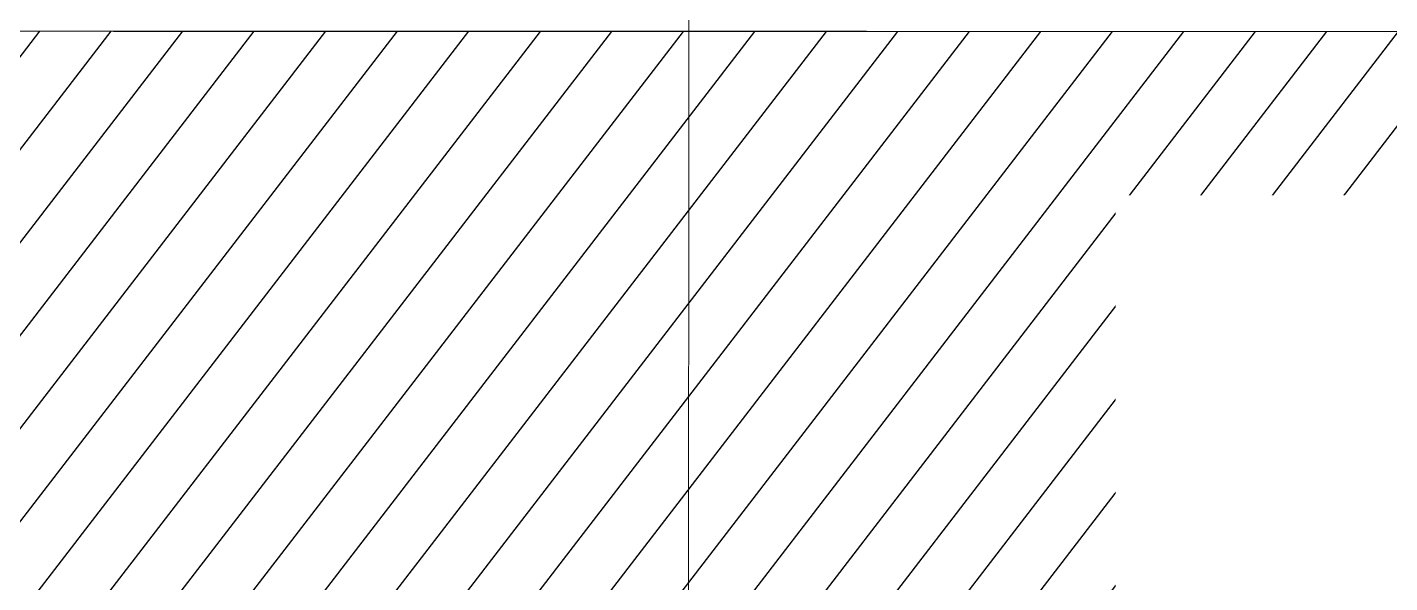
# Model space of a CAD drawing. Header units: centimetres. Extents: x -6122352 to 7132207, y -1694241 to 1947892.
# Drawn here: x 153203 to 159213, y -115435 to -112984 of the extents above; entities that cross this region are included whole.
import ezdxf

# ---------------------------------------------------------------- set-up
doc = ezdxf.new("R2010")
doc.units = ezdxf.units.CM
doc.header["$MEASUREMENT"] = 0
doc.linetypes.add('2. HG-ST XR COL 3A (5V 7V 9V 11V - GF (4M & 5D-E)$0$HIDDEN', pattern=[0.375, 0.25, -0.125])
doc.linetypes.add('DASHED2', pattern=[0.375, 0.25, -0.125])
for name, color, linetype, lineweight in [('23585-XR-AR-DAMAC PLOT LIMITS$0$1-Mid units', 41, 'Continuous', 5), ('@ Foundations', 4, 'DASHED2', 50), ('A-ANNO-TEXT', 3, 'Continuous', 25), ('XR-AR-MID-SETTING OUT FOR MASTER$0$23585-XR-AR-MID-GROUND FLOOR$0$$A-GLAZ-WNDO', 232, 'Continuous', 9), ('XR-AR-MID-SETTING OUT FOR MASTER$0$23585-XR-AR-MID-GROUND FLOOR$0$A-GLAZ-SILL', 8, 'Continuous', 5), ('XR-AR-MID-SETTING OUT FOR MASTER$0$23585-XR-AR-MID-GROUND FLOOR$0$A-GLAZ-WNDO', 232, 'Continuous', 9), ('XR-AR-MID-SETTING OUT FOR MASTER$0$23585-XR-AR-MID-GROUND FLOOR$0$A-WALL', 7, 'Continuous', 30), ('XR-AR-MID-SETTING OUT FOR MASTER$0$23585-XR-AR-MID-GROUND FLOOR$0$S-COLS', 51, 'Continuous', 40)]:
    doc.layers.add(name, color=color, linetype=linetype, lineweight=lineweight)
for name, color, linetype in [('@MI-REF LAYER', 7, 'Continuous'), ('B_TH_8', 7, 'Continuous'), ('XR-AR-MID-SETTING OUT FOR MASTER$0$23585-XR-AR-MID-GROUND FLOOR$0$GS-HATCH-FLOOR TILE', 251, 'Continuous')]:
    doc.layers.add(name, color=color, linetype=linetype)

# ---------------------------------------------------------------- blocks, each defined once
blk = doc.blocks.new('23585-XR-AR-DAMAC PLOT LIMITS')
at = {"layer": '23585-XR-AR-DAMAC PLOT LIMITS$0$1-Mid units', "color": 251, "true_color": 0x636466}
for points in [[(496577.1442999998, 2768938.7085), (496581.1977000004, 2768943.132300001), (496598.8926999997, 2768926.9187), (496594.8393000001, 2768922.494899999)], [(496573.0906999996, 2768934.284700001), (496577.1442999998, 2768938.7085), (496594.8393000001, 2768922.494899999), (496590.7858999996, 2768918.0711)]]:
    blk.add_lwpolyline(points, close=True, dxfattribs=at)
blk = doc.blocks.new('A$Cf093b529')
at = {"layer": 'A-ANNO-TEXT'}
blk.add_blockref('23585-XR-AR-DAMAC PLOT LIMITS', (-495391.9901121984, -2768603.441896566), dxfattribs=at)
blk = doc.blocks.new('XR-AR-MID-SETTING OUT FOR MASTER$0$23585-XR-AR-MID-GROUND FLOOR$0$945-4P-1-101-GROUND FLOOR PLAN$0$XR-MIDDLE-GROUND FLOOR PLAN$0$A$C446944C1')
at = {"layer": 'XR-AR-MID-SETTING OUT FOR MASTER$0$23585-XR-AR-MID-GROUND FLOOR$0$A-GLAZ-SILL', "color": 252}
blk.add_line((-2.733431756496429e-07, -4.737777635455132e-05), (5.199999726377428, -4.737754352390766e-05), dxfattribs=at)
for points in [[(2.208076124545187, -0.02284434624016285), (2.208076124545187, -0.1242443462833762), (2.093846930889413, -0.07354434626176953), (2.208076124545187, -0.02284434624016285)], [(2.991923328721896, -0.02284434624016285), (2.991923328721896, -0.1242443462833762), (3.106152522144839, -0.07354434579610825), (2.991923328721896, -0.02284434624016285)]]:
    blk.add_lwpolyline(points, dxfattribs=at)
at = {"layer": 'XR-AR-MID-SETTING OUT FOR MASTER$0$23585-XR-AR-MID-GROUND FLOOR$0$A-GLAZ-WNDO', "color": 252}
for p, q in [((5.199999726610258, 0.2499526219908148), (-2.735760062932968e-07, 0.2499526222236454)), ((-2.735760062932968e-07, 0.2499526222236454), (-2.733431756496429e-07, -4.737777635455132e-05)), ((0.04999972670339048, 0.0999526223167777), (0.04999972647055984, 0.2499526219908148)), ((1.284999726805836, 0.2499526222236454), (1.284999726805836, 0.09995262185111642)), ((1.334999726619571, 0.09995262208394706), (1.334999726619571, 0.2499526222236454)), ((3.864999726880342, 0.0999526223167777), (3.864999726880342, 0.2499526224564761)), ((3.914999726694077, 0.2499526222236454), (3.914999726694077, 0.09995262185111642)), ((5.149999726563692, 0.09995262254960835), (5.149999726796523, 0.2499526222236454)), ((5.199999726610258, 0.2499526219908148), (5.199999726377428, -4.737754352390766e-05)), ((-2.733431756496429e-07, 0.09995262208394706), (2.599999726517126, 0.09995262185111642)), ((5.199999726610258, 0.0999526223167777), (2.599999726517126, 0.09995262185111642))]:
    blk.add_line(p, q, dxfattribs=at)
for points in [[(1.284999726805836, 0.1999526221770793), (0.04999972647055984, 0.1999526226427406)], [(3.914999726694077, 0.1999526221770793), (5.149999726796523, 0.1999526219442487)]]:
    blk.add_lwpolyline(points, dxfattribs=at)
for points in [[(1.224999726749957, 0.03995262226089835), (1.304999726824462, 0.03995262226089835), (1.304999726824462, 0.08995262207463384), (1.224999726517126, 0.08995262230746448)], [(2.51999972644262, 0.03995262226089835), (1.304999726824462, 0.03995262226089835), (1.304999726824462, 0.08995262207463384), (2.519999726675451, 0.08995262207463384)], [(2.599999726517126, 0.03995262226089835), (2.51999972644262, 0.03995262226089835), (2.519999726675451, 0.08995262207463384), (2.599999726517126, 0.08995262254029512)], [(2.599999726517126, 0.03995262226089835), (2.679999726591632, 0.03995262202806771), (2.679999726591632, 0.08995262254029512), (2.599999726517126, 0.08995262254029512)], [(2.679999726591632, 0.03995262202806771), (3.89499972644262, 0.039952622493729), (3.894999726675451, 0.08995262207463384), (2.679999726591632, 0.08995262254029512)], [(3.974999726749957, 0.039952622493729), (3.89499972644262, 0.039952622493729), (3.894999726675451, 0.08995262207463384), (3.974999726749957, 0.08995262230746448)]]:
    blk.add_lwpolyline(points, close=True, dxfattribs=at)
blk = doc.blocks.new('XR-AR-MID-SETTING OUT FOR MASTER$0$23585-XR-AR-MID-GROUND FLOOR$0$A$C08698786')
at = {"layer": 'XR-AR-MID-SETTING OUT FOR MASTER$0$23585-XR-AR-MID-GROUND FLOOR$0$S-COLS', "color": 252, "lineweight": 30}
blk.add_lwpolyline([(-100.1414103507996, 18727.55777406693), (-100.141410112381, 17727.55777406693), (99.85858964920044, 17727.55777430534), (99.85858988761902, 18727.55777430534)], close=True, dxfattribs=at)
blk = doc.blocks.new('XR-AR-MID-SETTING OUT FOR MASTER')
at = {"layer": 'XR-AR-MID-SETTING OUT FOR MASTER$0$23585-XR-AR-MID-GROUND FLOOR$0$A-WALL', "color": 8}
for points in [[(99.99999931454659, 19472.65428209305), (-99.99999925494194, 19472.65428256989), (-99.998236566782, 5500.00000667572), (100.0017631351948, 5500.000006198883), (99.9995484650135, 8850.141927242279), (1100.048611491919, 8850.10940027237), (1100.048611015081, 8950.109399795532), (100.03925588727, 8950.072475910187), (100.0088088810444, 10949.9982419014), (2099.951952844858, 10949.99824142456), (2099.998660355806, 9950.143901348114), (2199.988806992769, 9950.143900871277), (2200.057162195444, 11149.97698402405), (2100.075846284628, 11149.97698354721), (2100.039519578218, 11049.97698402405), (100.0088088810444, 11049.99824142456)], [(100.0000008046627, 19472.65428304672), (400.0004432499409, 19472.65428209305), (400.0004433095455, 19222.70159435272), (99.99999997019768, 19222.70159482956)]]:
    blk.add_lwpolyline(points, close=True, dxfattribs=at)
at = {"layer": 'XR-AR-MID-SETTING OUT FOR MASTER$0$23585-XR-AR-MID-GROUND FLOOR$0$$A-GLAZ-WNDO', "color": 8, "xscale": -1000, "yscale": 1000, "zscale": 1000}
blk.add_blockref('XR-AR-MID-SETTING OUT FOR MASTER$0$23585-XR-AR-MID-GROUND FLOOR$0$945-4P-1-101-GROUND FLOOR PLAN$0$XR-MIDDLE-GROUND FLOOR PLAN$0$A$C446944C1', (5600.000170022249, 19222.70166015625), dxfattribs=at)
at = {"layer": 'XR-AR-MID-SETTING OUT FOR MASTER$0$23585-XR-AR-MID-GROUND FLOOR$0$GS-HATCH-FLOOR TILE', "color": 8}
blk.add_blockref('XR-AR-MID-SETTING OUT FOR MASTER$0$23585-XR-AR-MID-GROUND FLOOR$0$A$C08698786', (-1.490116119384766e-07, 0), dxfattribs=at)
blk = doc.blocks.new('MID UNIT')
at = {"xscale": 0.001, "yscale": 0.001, "zscale": 0.001}
blk.add_blockref('XR-AR-MID-SETTING OUT FOR MASTER', (0, 0), dxfattribs=at)
blk = doc.blocks.new('TH_8')
blk.add_blockref('MID UNIT', (495838.3053798417, 2769197.479078153))
at = {"xscale": -1}
blk.add_blockref('MID UNIT', (495838.3053798425, 2769197.479078153), dxfattribs=at)
blk = doc.blocks.new('A$Ca7ad59d2')
at = {"layer": 'B_TH_8', "xscale": 1.000018136216304, "yscale": 1.000018136216304, "zscale": 1.000018136216304}
blk.add_blockref('TH_8', (-495803.6470986201, -2769248.051850634), dxfattribs=at)
blk = doc.blocks.new('A$Cac0110ba')
at = {"rotation": 227.5015136760979}
blk.add_blockref('A$Ca7ad59d2', (28.54929658252513, 57.49132066033781), dxfattribs=at)
at = {"layer": '@ Foundations', "linetype": 'DASHED2', "ltscale": 25}
blk.add_lwpolyline([(10.68294429866364, 13.26851948769763), (12.41558798303595, 11.68092827312648), (13.80050797847798, 13.19238340202719), (12.06786429433851, 14.77997461613268)], close=True, dxfattribs=at)

msp = doc.modelspace()

# ---------------------------------------------------------------- block references
at = {"color": 94, "linetype": '2. HG-ST XR COL 3A (5V 7V 9V 11V - GF (4M & 5D-E)$0$HIDDEN', "xscale": -1000, "yscale": 1000, "zscale": 1000, "rotation": 227.4902504429082}
msp.add_blockref('A$Cac0110ba', (138096.0226727291, -114332.0896886629), dxfattribs=at)

# ---------------------------------------------------------------- next in the draw order: wipeouts: each hides what was drawn before it
at = {"color": 10}
msp.add_wipeout([(137968.6050089273, -112699.88154806386), (137966.18820953698, -126973.40495409524), (198269.79932360497, -126982.9675742559), (198272.37498426886, -112711.46911353212), (192022.26143355865, -112708.32827066386), (192022.09189432164, -113008.95155569575), (144220.97485975258, -113000.47365887718), (144221.1628212024, -112699.85037546082), (137967.30578698963, -112699.8637357601)], dxfattribs=at).dxf.layer = '@MI-REF LAYER'

# ---------------------------------------------------------------- next in the draw order: hatches: boundary and pattern name
at = {"layer": '@MI-REF LAYER'}
h = msp.add_hatch(dxfattribs=at)
h.set_pattern_fill('ANSI31', color=256, scale=1999.999998458916, angle=6.722712845868625)
h.set_pattern_definition([(51.72271284586864, (-2377109764.910875, -1504175407.484143), (-196.2554993275065, 154.8669715833345), [])])
h.paths.add_polyline_path([(198270.4731260898, -126982.9677121157), (198272.3749842689, -112711.4691135321), (192022.2614333206, -112708.3282709568), (192022.091894052, -113008.9515559804), (144220.9748597195, -113000.4736589163), (144221.1628206024, -112699.8503761254), (137967.3005278277, -112699.9590492565), (137964.8895022705, -126973.500041178)])

# ---------------------------------------------------------------- next in the draw order: linework, layer by layer
at = {"layer": '@MI-REF LAYER', "const_width": 5.000000000000002}
msp.add_lwpolyline([(198270.4731260898, -126982.9677121157), (198272.3749842689, -112711.4691135321), (192022.2614333206, -112708.3282709568), (192022.091894052, -113008.9515559804), (144220.9748597195, -113000.4736589163), (144221.1628206024, -112699.8503761254), (137967.3005278277, -112699.9590492565), (137964.8895022705, -126973.500041178), (198270.4731260898, -126982.9677121157)], close=True, dxfattribs=at)

# ---------------------------------------------------------------- next in the draw order: wipeouts: each hides what was drawn before it
at = {"color": 6}
msp.add_wipeout([(158004.43045353916, -113726.07170956813), (165190.1540684517, -113727.51905961001), (165189.48906304527, -117029.107909185), (158003.7654481275, -117027.66056126218)], dxfattribs=at).translate(0, 0, -20.73480818323026).dxf.layer = '@MI-REF LAYER'

# ---------------------------------------------------------------- next in the draw order: block references
at = {"layer": '@MI-REF LAYER', "xscale": 1000, "yscale": 1000, "zscale": 1000, "rotation": 312.4882903633292}
msp.add_blockref('A$Cf093b529', (-891608.7329339073, 539022.7201118186), dxfattribs=at)

doc.saveas('drawing.dxf')
